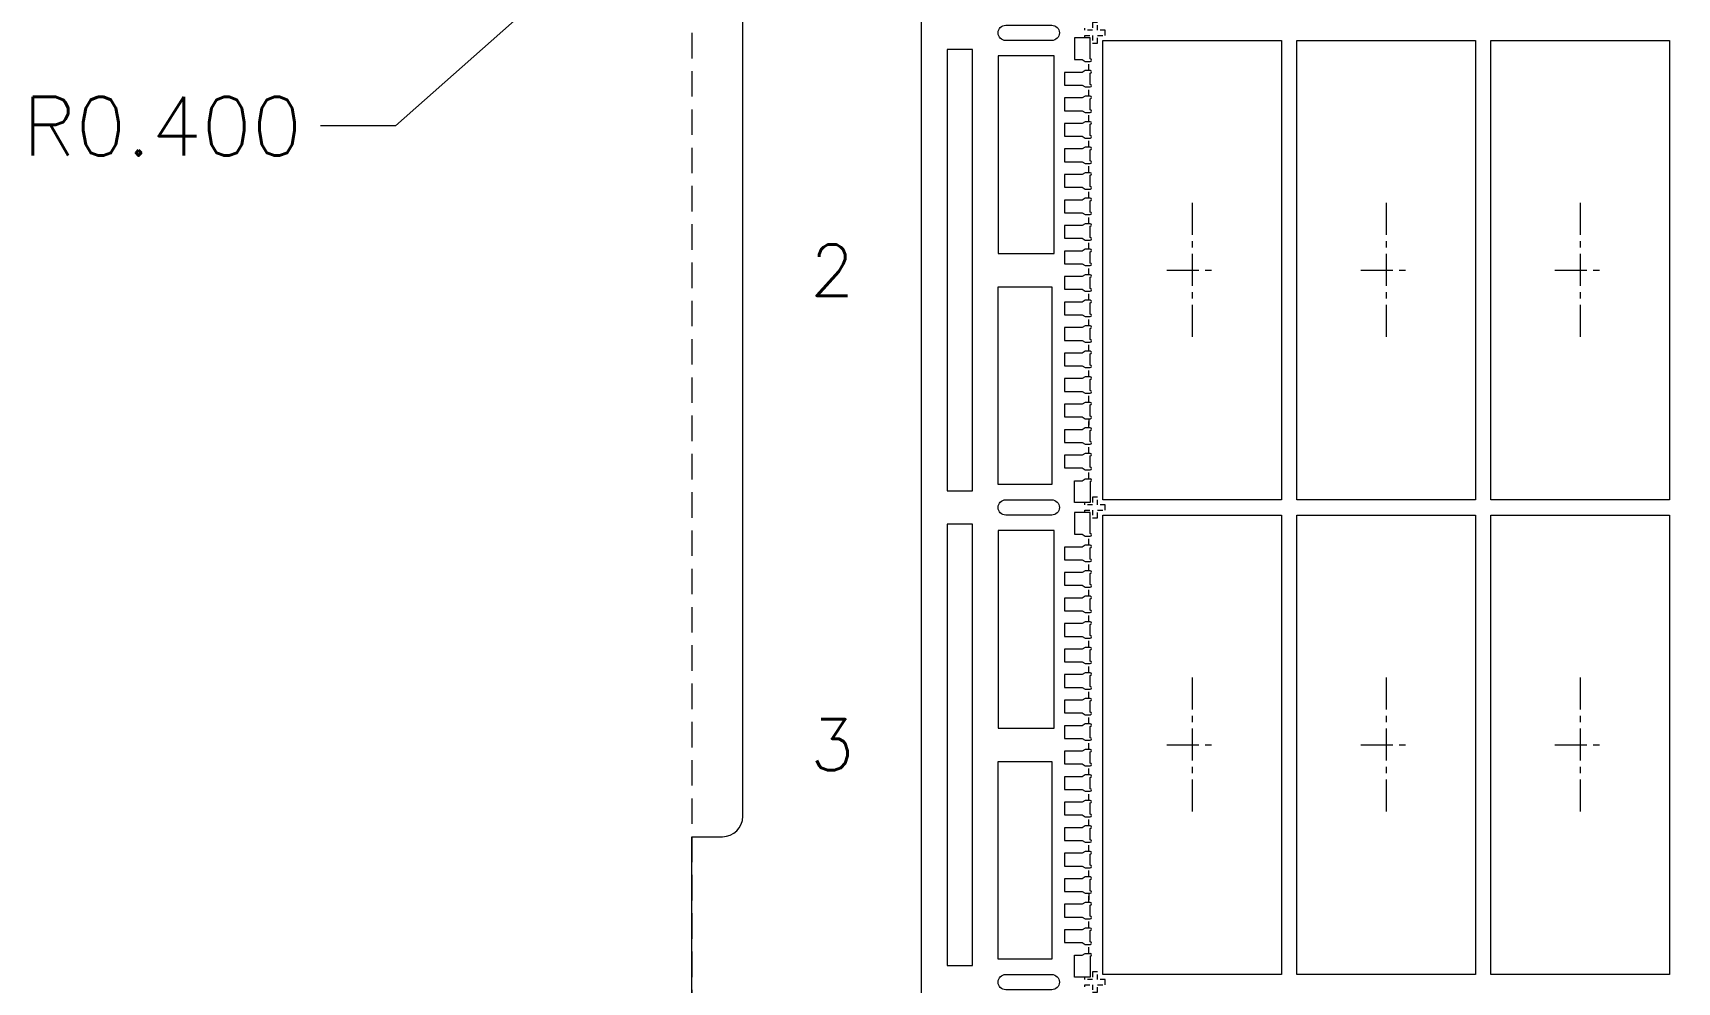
# Model space of a CAD drawing. Header units: millimetres. Extents: x -229 to -105, y -151 to 3.
# Drawn here: x -217.72 to -185.51, y -42.76 to -24.16 of the extents above; entities that cross this region are included whole.
import ezdxf

# ---------------------------------------------------------------- set-up
doc = ezdxf.new("R2010")
doc.units = ezdxf.units.MM
for name, pattern in [('CENTER', [2, 1.25, -0.25, 0.25, -0.25]), ('DASHED', [0.75, 0.5, -0.25]), ('HIDDEN', [0.375, 0.25, -0.125])]:
    doc.linetypes.add(name, pattern=pattern)
for name, color, linetype in [('1', 7, 'Continuous'), ('1D', 4, 'Continuous'), ('PKG', 2, 'Continuous'), ('中心线', 1, 'CENTER'), ('标注', 6, 'Continuous')]:
    doc.layers.add(name, color=color, linetype=linetype)
doc.layers.add('DIM', color=4, linetype='Continuous', lineweight=18)
doc.styles.add('SIMPLEX', font='SIMPLEX')
doc.styles.get("Standard").update_dxf_attribs({"font": 'SimSun.ttf'})

msp = doc.modelspace()

# ---------------------------------------------------------------- linework, layer by layer
at = {"lineweight": 0}
for p, q in [((-203.814, -39.5123, -0.0526), (-203.814, -20.3123, -0.0526)), ((-204.814, -54.9123, -0.0526), (-204.814, -39.9123, -0.0526)), ((-204.814, -39.9123, -0.0526), (-204.214, -39.9123, -0.0526)), ((-204.814, -39.9123, -0.0526), (-204.214, -39.9123, -0.0526))]:
    msp.add_line(p, q, dxfattribs=at)
at = {"lineweight": 9, "ltscale": 10, "elevation": -0.0526}
for points in [[(-197.764, -24.3123), (-198.664, -24.3123, -1), (-198.664, -24.0123), (-197.764, -24.0123, -1), (-197.764, -24.3123)], [(-197.764, -33.6123), (-198.664, -33.6123, -1), (-198.664, -33.3123), (-197.764, -33.3123, -1), (-197.764, -33.6123)], [(-197.764, -42.9123), (-198.664, -42.9123, -1), (-198.664, -42.6123), (-197.764, -42.6123, -1), (-197.764, -42.9123)]]:
    msp.add_lwpolyline(points, format="xyb", dxfattribs=at)
at = {"lineweight": 9, "elevation": -0.0526}
for points in [[(-199.814, -33.1373), (-199.314, -33.1373), (-199.314, -24.4873), (-199.814, -24.4873)], [(-199.814, -42.4373), (-199.314, -42.4373), (-199.314, -33.7873), (-199.814, -33.7873)]]:
    msp.add_lwpolyline(points, close=True, dxfattribs=at)
at = {"lineweight": 9, "ltscale": 10, "elevation": -0.0526}
for points in [[(-198.814, -24.6123), (-198.814, -28.4873), (-197.714, -28.4873), (-197.714, -24.6123)], [(-198.814, -33.0123), (-198.814, -29.1373), (-197.764, -29.1373), (-197.764, -33.0123)], [(-198.814, -33.9123), (-198.814, -37.7873), (-197.714, -37.7873), (-197.714, -33.9123)], [(-198.814, -42.3123), (-198.814, -38.4373), (-197.764, -38.4373), (-197.764, -42.3123)]]:
    msp.add_lwpolyline(points, close=True, dxfattribs=at)
at = {"lineweight": 0}
for end in [360, 0]:
    msp.add_arc((-204.214, -39.5123, -0.0526), 0.4, 270, end, dxfattribs=at)
at = {"layer": '1', "lineweight": 9}
for p, q in [((-197.314, -24.2573, -0.0526), (-197.314, -24.6873, -0.0526)), ((-197.009, -24.2573, -0.0526), (-197.314, -24.2573, -0.0526)), ((-197.314, -24.2573, -0.0526), (-197.314, -24.6723, -0.0526)), ((-197.009, -24.6723, -0.0526), (-197.009, -24.2573, -0.0526)), ((-197.314, -24.6873, -0.0526), (-197.164, -24.6873, -0.0526)), ((-197.164, -24.6873, -0.0526), (-197.107, -24.7223, -0.0526)), ((-197.107, -24.7223, -0.0526), (-197.009, -24.7223, -0.0526)), ((-197.009, -24.6723, -0.0526), (-197.009, -24.6723, -0.0526)), ((-197.314, -33.3673, -0.0526), (-197.314, -32.9373, -0.0526)), ((-197.314, -32.9373, -0.0526), (-197.164, -32.9373, -0.0526)), ((-197.314, -33.3673, -0.0526), (-197.314, -32.9523, -0.0526)), ((-197.164, -32.9373, -0.0526), (-197.107, -32.9023, -0.0526)), ((-197.107, -32.9023, -0.0526), (-197.009, -32.9023, -0.0526)), ((-197.009, -32.9523, -0.0526), (-197.009, -32.9523, -0.0526)), ((-197.009, -32.9523, -0.0526), (-197.009, -33.3673, -0.0526)), ((-197.009, -33.3673, -0.0526), (-197.314, -33.3673, -0.0526)), ((-197.314, -33.5573, -0.0526), (-197.314, -33.9873, -0.0526)), ((-197.009, -33.5573, -0.0526), (-197.314, -33.5573, -0.0526)), ((-197.314, -33.5573, -0.0526), (-197.314, -33.9723, -0.0526)), ((-197.009, -33.9723, -0.0526), (-197.009, -33.5573, -0.0526)), ((-197.314, -33.9873, -0.0526), (-197.164, -33.9873, -0.0526)), ((-197.164, -33.9873, -0.0526), (-197.107, -34.0223, -0.0526)), ((-197.107, -34.0223, -0.0526), (-197.009, -34.0223, -0.0526)), ((-197.009, -33.9723, -0.0526), (-197.009, -33.9723, -0.0526)), ((-204.814, -54.9123, -0.0526), (-204.814, -39.9123, -0.0526)), ((-197.314, -42.6673, -0.0526), (-197.314, -42.2373, -0.0526)), ((-197.314, -42.2373, -0.0526), (-197.164, -42.2373, -0.0526)), ((-197.314, -42.6673, -0.0526), (-197.314, -42.2523, -0.0526)), ((-197.164, -42.2373, -0.0526), (-197.107, -42.2023, -0.0526)), ((-197.107, -42.2023, -0.0526), (-197.009, -42.2023, -0.0526)), ((-197.009, -42.2523, -0.0526), (-197.009, -42.2523, -0.0526)), ((-197.009, -42.2523, -0.0526), (-197.009, -42.6673, -0.0526)), ((-197.009, -42.6673, -0.0526), (-197.314, -42.6673, -0.0526))]:
    msp.add_line(p, q, dxfattribs=at)
at = {"layer": '1', "color": 0, "lineweight": 9}
for p, q in [((-197.514, -24.9373, -0.0526), (-197.514, -25.1873, -0.0526)), ((-197.164, -24.9373, -0.0526), (-197.514, -24.9373, -0.0526)), ((-197.107, -24.9023, -0.0526), (-197.164, -24.9373, -0.0526)), ((-197.009, -24.9023, -0.0526), (-197.107, -24.9023, -0.0526)), ((-197.009, -25.1723, -0.0526), (-197.009, -24.9523, -0.0526)), ((-197.514, -25.1873, -0.0526), (-197.164, -25.1873, -0.0526)), ((-197.514, -25.4373, -0.0526), (-197.514, -25.6873, -0.0526)), ((-197.164, -25.4373, -0.0526), (-197.514, -25.4373, -0.0526)), ((-197.164, -25.1873, -0.0526), (-197.107, -25.2223, -0.0526)), ((-197.107, -25.4023, -0.0526), (-197.164, -25.4373, -0.0526)), ((-197.107, -25.2223, -0.0526), (-197.009, -25.2223, -0.0526)), ((-197.009, -25.4023, -0.0526), (-197.107, -25.4023, -0.0526)), ((-197.514, -25.6873, -0.0526), (-197.164, -25.6873, -0.0526)), ((-197.164, -25.6873, -0.0526), (-197.107, -25.7223, -0.0526)), ((-197.107, -25.7223, -0.0526), (-197.009, -25.7223, -0.0526)), ((-197.009, -25.6723, -0.0526), (-197.009, -25.4523, -0.0526)), ((-197.514, -25.9373, -0.0526), (-197.514, -26.1873, -0.0526)), ((-197.164, -25.9373, -0.0526), (-197.514, -25.9373, -0.0526)), ((-197.107, -25.9023, -0.0526), (-197.164, -25.9373, -0.0526)), ((-197.009, -25.9023, -0.0526), (-197.107, -25.9023, -0.0526)), ((-197.009, -26.1723, -0.0526), (-197.009, -25.9523, -0.0526)), ((-197.514, -26.1873, -0.0526), (-197.164, -26.1873, -0.0526)), ((-197.164, -26.1873, -0.0526), (-197.107, -26.2223, -0.0526)), ((-197.107, -26.4023, -0.0526), (-197.164, -26.4373, -0.0526)), ((-197.107, -26.2223, -0.0526), (-197.009, -26.2223, -0.0526)), ((-197.009, -26.4023, -0.0526), (-197.107, -26.4023, -0.0526)), ((-197.514, -26.4373, -0.0526), (-197.514, -26.6873, -0.0526)), ((-197.164, -26.4373, -0.0526), (-197.514, -26.4373, -0.0526)), ((-197.514, -26.6873, -0.0526), (-197.164, -26.6873, -0.0526)), ((-197.164, -26.6873, -0.0526), (-197.107, -26.7223, -0.0526)), ((-197.107, -26.7223, -0.0526), (-197.009, -26.7223, -0.0526)), ((-197.009, -26.6723, -0.0526), (-197.009, -26.4523, -0.0526)), ((-197.514, -26.9373, -0.0526), (-197.514, -27.1873, -0.0526)), ((-197.164, -26.9373, -0.0526), (-197.514, -26.9373, -0.0526)), ((-197.107, -26.9023, -0.0526), (-197.164, -26.9373, -0.0526)), ((-197.009, -26.9023, -0.0526), (-197.107, -26.9023, -0.0526)), ((-197.009, -27.1723, -0.0526), (-197.009, -26.9523, -0.0526)), ((-197.514, -27.1873, -0.0526), (-197.164, -27.1873, -0.0526)), ((-197.164, -27.1873, -0.0526), (-197.107, -27.2223, -0.0526)), ((-197.107, -27.2223, -0.0526), (-197.009, -27.2223, -0.0526)), ((-197.514, -27.4373, -0.0526), (-197.514, -27.6873, -0.0526)), ((-197.164, -27.4373, -0.0526), (-197.514, -27.4373, -0.0526)), ((-197.514, -27.6873, -0.0526), (-197.164, -27.6873, -0.0526)), ((-197.107, -27.4023, -0.0526), (-197.164, -27.4373, -0.0526)), ((-197.164, -27.6873, -0.0526), (-197.107, -27.7223, -0.0526)), ((-197.009, -27.4023, -0.0526), (-197.107, -27.4023, -0.0526)), ((-197.009, -27.6723, -0.0526), (-197.009, -27.4523, -0.0526)), ((-197.514, -27.9373, -0.0526), (-197.514, -28.1873, -0.0526)), ((-197.164, -27.9373, -0.0526), (-197.514, -27.9373, -0.0526)), ((-197.107, -27.9023, -0.0526), (-197.164, -27.9373, -0.0526)), ((-197.107, -27.7223, -0.0526), (-197.009, -27.7223, -0.0526)), ((-197.009, -27.9023, -0.0526), (-197.107, -27.9023, -0.0526)), ((-197.009, -28.1723, -0.0526), (-197.009, -27.9523, -0.0526)), ((-197.514, -28.1873, -0.0526), (-197.164, -28.1873, -0.0526)), ((-197.164, -28.1873, -0.0526), (-197.107, -28.2223, -0.0526)), ((-197.107, -28.2223, -0.0526), (-197.009, -28.2223, -0.0526)), ((-197.514, -28.4373, -0.0526), (-197.514, -28.6873, -0.0526)), ((-197.164, -28.4373, -0.0526), (-197.514, -28.4373, -0.0526)), ((-197.107, -28.4023, -0.0526), (-197.164, -28.4373, -0.0526)), ((-197.009, -28.4023, -0.0526), (-197.107, -28.4023, -0.0526)), ((-197.009, -28.6723, -0.0526), (-197.009, -28.4523, -0.0526)), ((-197.514, -28.6873, -0.0526), (-197.164, -28.6873, -0.0526)), ((-197.514, -28.9373, -0.0526), (-197.514, -29.1873, -0.0526)), ((-197.164, -28.9373, -0.0526), (-197.514, -28.9373, -0.0526)), ((-197.164, -28.6873, -0.0526), (-197.107, -28.7223, -0.0526)), ((-197.107, -28.9023, -0.0526), (-197.164, -28.9373, -0.0526)), ((-197.107, -28.7223, -0.0526), (-197.009, -28.7223, -0.0526)), ((-197.009, -28.9023, -0.0526), (-197.107, -28.9023, -0.0526)), ((-197.009, -29.1723, -0.0526), (-197.009, -28.9523, -0.0526)), ((-197.514, -29.1873, -0.0526), (-197.164, -29.1873, -0.0526)), ((-197.164, -29.1873, -0.0526), (-197.107, -29.2223, -0.0526)), ((-197.107, -29.2223, -0.0526), (-197.009, -29.2223, -0.0526)), ((-197.514, -29.4373, -0.0526), (-197.514, -29.6873, -0.0526)), ((-197.164, -29.4373, -0.0526), (-197.514, -29.4373, -0.0526)), ((-197.107, -29.4023, -0.0526), (-197.164, -29.4373, -0.0526)), ((-197.009, -29.4023, -0.0526), (-197.107, -29.4023, -0.0526)), ((-197.009, -29.6723, -0.0526), (-197.009, -29.4523, -0.0526)), ((-197.514, -29.6873, -0.0526), (-197.164, -29.6873, -0.0526)), ((-197.514, -29.9373, -0.0526), (-197.514, -30.1873, -0.0526)), ((-197.164, -29.9373, -0.0526), (-197.514, -29.9373, -0.0526)), ((-197.164, -29.6873, -0.0526), (-197.107, -29.7223, -0.0526)), ((-197.107, -29.9023, -0.0526), (-197.164, -29.9373, -0.0526)), ((-197.107, -29.7223, -0.0526), (-197.009, -29.7223, -0.0526)), ((-197.009, -29.9023, -0.0526), (-197.107, -29.9023, -0.0526)), ((-197.514, -30.1873, -0.0526), (-197.164, -30.1873, -0.0526)), ((-197.164, -30.1873, -0.0526), (-197.107, -30.2223, -0.0526)), ((-197.107, -30.2223, -0.0526), (-197.009, -30.2223, -0.0526)), ((-197.009, -30.1723, -0.0526), (-197.009, -29.9523, -0.0526)), ((-197.514, -30.4373, -0.0526), (-197.514, -30.6873, -0.0526)), ((-197.164, -30.4373, -0.0526), (-197.514, -30.4373, -0.0526)), ((-197.107, -30.4023, -0.0526), (-197.164, -30.4373, -0.0526)), ((-197.009, -30.4023, -0.0526), (-197.107, -30.4023, -0.0526)), ((-197.009, -30.6723, -0.0526), (-197.009, -30.4523, -0.0526)), ((-197.514, -30.6873, -0.0526), (-197.164, -30.6873, -0.0526)), ((-197.164, -30.6873, -0.0526), (-197.107, -30.7223, -0.0526)), ((-197.107, -30.9023, -0.0526), (-197.164, -30.9373, -0.0526)), ((-197.107, -30.7223, -0.0526), (-197.009, -30.7223, -0.0526)), ((-197.009, -30.9023, -0.0526), (-197.107, -30.9023, -0.0526)), ((-197.514, -30.9373, -0.0526), (-197.514, -31.1873, -0.0526)), ((-197.164, -30.9373, -0.0526), (-197.514, -30.9373, -0.0526)), ((-197.514, -31.1873, -0.0526), (-197.164, -31.1873, -0.0526)), ((-197.164, -31.1873, -0.0526), (-197.107, -31.2223, -0.0526)), ((-197.107, -31.2223, -0.0526), (-197.009, -31.2223, -0.0526)), ((-197.009, -31.1723, -0.0526), (-197.009, -30.9523, -0.0526)), ((-197.514, -31.4373, -0.0526), (-197.514, -31.6873, -0.0526)), ((-197.164, -31.4373, -0.0526), (-197.514, -31.4373, -0.0526)), ((-197.107, -31.4023, -0.0526), (-197.164, -31.4373, -0.0526)), ((-197.009, -31.4023, -0.0526), (-197.107, -31.4023, -0.0526)), ((-197.009, -31.6723, -0.0526), (-197.009, -31.4523, -0.0526)), ((-197.514, -31.6873, -0.0526), (-197.164, -31.6873, -0.0526)), ((-197.164, -31.6873, -0.0526), (-197.107, -31.7223, -0.0526)), ((-197.107, -31.7223, -0.0526), (-197.009, -31.7223, -0.0526)), ((-197.514, -31.9373, -0.0526), (-197.514, -32.1873, -0.0526)), ((-197.164, -31.9373, -0.0526), (-197.514, -31.9373, -0.0526)), ((-197.514, -32.1873, -0.0526), (-197.164, -32.1873, -0.0526)), ((-197.107, -31.9023, -0.0526), (-197.164, -31.9373, -0.0526)), ((-197.164, -32.1873, -0.0526), (-197.107, -32.2223, -0.0526)), ((-197.009, -31.9023, -0.0526), (-197.107, -31.9023, -0.0526)), ((-197.009, -32.1723, -0.0526), (-197.009, -31.9523, -0.0526)), ((-197.514, -32.4373, -0.0526), (-197.514, -32.6873, -0.0526)), ((-197.164, -32.4373, -0.0526), (-197.514, -32.4373, -0.0526)), ((-197.107, -32.4023, -0.0526), (-197.164, -32.4373, -0.0526)), ((-197.107, -32.2223, -0.0526), (-197.009, -32.2223, -0.0526)), ((-197.009, -32.4023, -0.0526), (-197.107, -32.4023, -0.0526)), ((-197.009, -32.6723, -0.0526), (-197.009, -32.4523, -0.0526)), ((-197.514, -32.6873, -0.0526), (-197.164, -32.6873, -0.0526)), ((-197.164, -32.6873, -0.0526), (-197.107, -32.7223, -0.0526)), ((-197.107, -32.7223, -0.0526), (-197.009, -32.7223, -0.0526)), ((-197.514, -34.2373, -0.0526), (-197.514, -34.4873, -0.0526)), ((-197.164, -34.2373, -0.0526), (-197.514, -34.2373, -0.0526)), ((-197.107, -34.2023, -0.0526), (-197.164, -34.2373, -0.0526)), ((-197.009, -34.2023, -0.0526), (-197.107, -34.2023, -0.0526)), ((-197.009, -34.4723, -0.0526), (-197.009, -34.2523, -0.0526)), ((-197.514, -34.4873, -0.0526), (-197.164, -34.4873, -0.0526)), ((-197.514, -34.7373, -0.0526), (-197.514, -34.9873, -0.0526)), ((-197.164, -34.7373, -0.0526), (-197.514, -34.7373, -0.0526)), ((-197.164, -34.4873, -0.0526), (-197.107, -34.5223, -0.0526)), ((-197.107, -34.7023, -0.0526), (-197.164, -34.7373, -0.0526)), ((-197.107, -34.5223, -0.0526), (-197.009, -34.5223, -0.0526)), ((-197.009, -34.7023, -0.0526), (-197.107, -34.7023, -0.0526)), ((-197.009, -34.9723, -0.0526), (-197.009, -34.7523, -0.0526)), ((-197.514, -34.9873, -0.0526), (-197.164, -34.9873, -0.0526)), ((-197.164, -34.9873, -0.0526), (-197.107, -35.0223, -0.0526)), ((-197.107, -35.0223, -0.0526), (-197.009, -35.0223, -0.0526)), ((-197.514, -35.2373, -0.0526), (-197.514, -35.4873, -0.0526)), ((-197.164, -35.2373, -0.0526), (-197.514, -35.2373, -0.0526)), ((-197.107, -35.2023, -0.0526), (-197.164, -35.2373, -0.0526)), ((-197.009, -35.2023, -0.0526), (-197.107, -35.2023, -0.0526)), ((-197.009, -35.4723, -0.0526), (-197.009, -35.2523, -0.0526)), ((-197.514, -35.4873, -0.0526), (-197.164, -35.4873, -0.0526)), ((-197.514, -35.7373, -0.0526), (-197.514, -35.9873, -0.0526)), ((-197.164, -35.7373, -0.0526), (-197.514, -35.7373, -0.0526)), ((-197.164, -35.4873, -0.0526), (-197.107, -35.5223, -0.0526)), ((-197.107, -35.7023, -0.0526), (-197.164, -35.7373, -0.0526)), ((-197.107, -35.5223, -0.0526), (-197.009, -35.5223, -0.0526)), ((-197.009, -35.7023, -0.0526), (-197.107, -35.7023, -0.0526)), ((-197.514, -35.9873, -0.0526), (-197.164, -35.9873, -0.0526)), ((-197.164, -35.9873, -0.0526), (-197.107, -36.0223, -0.0526)), ((-197.107, -36.0223, -0.0526), (-197.009, -36.0223, -0.0526)), ((-197.009, -35.9723, -0.0526), (-197.009, -35.7523, -0.0526)), ((-197.514, -36.2373, -0.0526), (-197.514, -36.4873, -0.0526)), ((-197.164, -36.2373, -0.0526), (-197.514, -36.2373, -0.0526)), ((-197.107, -36.2023, -0.0526), (-197.164, -36.2373, -0.0526)), ((-197.009, -36.2023, -0.0526), (-197.107, -36.2023, -0.0526)), ((-197.009, -36.4723, -0.0526), (-197.009, -36.2523, -0.0526)), ((-197.514, -36.4873, -0.0526), (-197.164, -36.4873, -0.0526)), ((-197.164, -36.4873, -0.0526), (-197.107, -36.5223, -0.0526)), ((-197.107, -36.7023, -0.0526), (-197.164, -36.7373, -0.0526)), ((-197.107, -36.5223, -0.0526), (-197.009, -36.5223, -0.0526)), ((-197.009, -36.7023, -0.0526), (-197.107, -36.7023, -0.0526)), ((-197.514, -36.7373, -0.0526), (-197.514, -36.9873, -0.0526)), ((-197.164, -36.7373, -0.0526), (-197.514, -36.7373, -0.0526)), ((-197.514, -36.9873, -0.0526), (-197.164, -36.9873, -0.0526)), ((-197.164, -36.9873, -0.0526), (-197.107, -37.0223, -0.0526)), ((-197.107, -37.0223, -0.0526), (-197.009, -37.0223, -0.0526)), ((-197.009, -36.9723, -0.0526), (-197.009, -36.7523, -0.0526)), ((-197.514, -37.2373, -0.0526), (-197.514, -37.4873, -0.0526)), ((-197.164, -37.2373, -0.0526), (-197.514, -37.2373, -0.0526)), ((-197.107, -37.2023, -0.0526), (-197.164, -37.2373, -0.0526)), ((-197.009, -37.2023, -0.0526), (-197.107, -37.2023, -0.0526)), ((-197.009, -37.4723, -0.0526), (-197.009, -37.2523, -0.0526)), ((-197.514, -37.4873, -0.0526), (-197.164, -37.4873, -0.0526)), ((-197.164, -37.4873, -0.0526), (-197.107, -37.5223, -0.0526)), ((-197.107, -37.5223, -0.0526), (-197.009, -37.5223, -0.0526)), ((-197.514, -37.7373, -0.0526), (-197.514, -37.9873, -0.0526)), ((-197.164, -37.7373, -0.0526), (-197.514, -37.7373, -0.0526)), ((-197.514, -37.9873, -0.0526), (-197.164, -37.9873, -0.0526)), ((-197.107, -37.7023, -0.0526), (-197.164, -37.7373, -0.0526)), ((-197.164, -37.9873, -0.0526), (-197.107, -38.0223, -0.0526)), ((-197.009, -37.7023, -0.0526), (-197.107, -37.7023, -0.0526)), ((-197.009, -37.9723, -0.0526), (-197.009, -37.7523, -0.0526)), ((-197.514, -38.2373, -0.0526), (-197.514, -38.4873, -0.0526)), ((-197.164, -38.2373, -0.0526), (-197.514, -38.2373, -0.0526)), ((-197.107, -38.2023, -0.0526), (-197.164, -38.2373, -0.0526)), ((-197.107, -38.0223, -0.0526), (-197.009, -38.0223, -0.0526)), ((-197.009, -38.2023, -0.0526), (-197.107, -38.2023, -0.0526)), ((-197.009, -38.4723, -0.0526), (-197.009, -38.2523, -0.0526)), ((-197.514, -38.4873, -0.0526), (-197.164, -38.4873, -0.0526)), ((-197.164, -38.4873, -0.0526), (-197.107, -38.5223, -0.0526)), ((-197.107, -38.5223, -0.0526), (-197.009, -38.5223, -0.0526)), ((-197.514, -38.7373, -0.0526), (-197.514, -38.9873, -0.0526)), ((-197.164, -38.7373, -0.0526), (-197.514, -38.7373, -0.0526)), ((-197.107, -38.7023, -0.0526), (-197.164, -38.7373, -0.0526)), ((-197.009, -38.7023, -0.0526), (-197.107, -38.7023, -0.0526)), ((-197.009, -38.9723, -0.0526), (-197.009, -38.7523, -0.0526)), ((-197.514, -38.9873, -0.0526), (-197.164, -38.9873, -0.0526)), ((-197.514, -39.2373, -0.0526), (-197.514, -39.4873, -0.0526)), ((-197.164, -39.2373, -0.0526), (-197.514, -39.2373, -0.0526)), ((-197.164, -38.9873, -0.0526), (-197.107, -39.0223, -0.0526)), ((-197.107, -39.2023, -0.0526), (-197.164, -39.2373, -0.0526)), ((-197.107, -39.0223, -0.0526), (-197.009, -39.0223, -0.0526)), ((-197.009, -39.2023, -0.0526), (-197.107, -39.2023, -0.0526)), ((-197.009, -39.4723, -0.0526), (-197.009, -39.2523, -0.0526)), ((-197.514, -39.4873, -0.0526), (-197.164, -39.4873, -0.0526)), ((-197.164, -39.4873, -0.0526), (-197.107, -39.5223, -0.0526)), ((-197.107, -39.5223, -0.0526), (-197.009, -39.5223, -0.0526)), ((-197.514, -39.7373, -0.0526), (-197.514, -39.9873, -0.0526)), ((-197.164, -39.7373, -0.0526), (-197.514, -39.7373, -0.0526)), ((-197.107, -39.7023, -0.0526), (-197.164, -39.7373, -0.0526)), ((-197.009, -39.7023, -0.0526), (-197.107, -39.7023, -0.0526)), ((-197.009, -39.9723, -0.0526), (-197.009, -39.7523, -0.0526)), ((-197.514, -39.9873, -0.0526), (-197.164, -39.9873, -0.0526)), ((-197.514, -40.2373, -0.0526), (-197.514, -40.4873, -0.0526)), ((-197.164, -40.2373, -0.0526), (-197.514, -40.2373, -0.0526)), ((-197.164, -39.9873, -0.0526), (-197.107, -40.0223, -0.0526)), ((-197.107, -40.2023, -0.0526), (-197.164, -40.2373, -0.0526)), ((-197.107, -40.0223, -0.0526), (-197.009, -40.0223, -0.0526)), ((-197.009, -40.2023, -0.0526), (-197.107, -40.2023, -0.0526)), ((-197.009, -40.4723, -0.0526), (-197.009, -40.2523, -0.0526)), ((-197.514, -40.4873, -0.0526), (-197.164, -40.4873, -0.0526)), ((-197.164, -40.4873, -0.0526), (-197.107, -40.5223, -0.0526)), ((-197.107, -40.5223, -0.0526), (-197.009, -40.5223, -0.0526)), ((-197.514, -40.7373, -0.0526), (-197.514, -40.9873, -0.0526)), ((-197.164, -40.7373, -0.0526), (-197.514, -40.7373, -0.0526)), ((-197.107, -40.7023, -0.0526), (-197.164, -40.7373, -0.0526)), ((-197.009, -40.7023, -0.0526), (-197.107, -40.7023, -0.0526)), ((-197.009, -40.9723, -0.0526), (-197.009, -40.7523, -0.0526)), ((-197.514, -40.9873, -0.0526), (-197.164, -40.9873, -0.0526)), ((-197.164, -40.9873, -0.0526), (-197.107, -41.0223, -0.0526)), ((-197.107, -41.2023, -0.0526), (-197.164, -41.2373, -0.0526)), ((-197.107, -41.0223, -0.0526), (-197.009, -41.0223, -0.0526)), ((-197.009, -41.2023, -0.0526), (-197.107, -41.2023, -0.0526)), ((-197.514, -41.2373, -0.0526), (-197.514, -41.4873, -0.0526)), ((-197.164, -41.2373, -0.0526), (-197.514, -41.2373, -0.0526)), ((-197.514, -41.4873, -0.0526), (-197.164, -41.4873, -0.0526)), ((-197.164, -41.4873, -0.0526), (-197.107, -41.5223, -0.0526)), ((-197.107, -41.5223, -0.0526), (-197.009, -41.5223, -0.0526)), ((-197.009, -41.4723, -0.0526), (-197.009, -41.2523, -0.0526)), ((-197.514, -41.7373, -0.0526), (-197.514, -41.9873, -0.0526)), ((-197.164, -41.7373, -0.0526), (-197.514, -41.7373, -0.0526)), ((-197.107, -41.7023, -0.0526), (-197.164, -41.7373, -0.0526)), ((-197.009, -41.7023, -0.0526), (-197.107, -41.7023, -0.0526)), ((-197.009, -41.9723, -0.0526), (-197.009, -41.7523, -0.0526)), ((-197.514, -41.9873, -0.0526), (-197.164, -41.9873, -0.0526)), ((-197.164, -41.9873, -0.0526), (-197.107, -42.0223, -0.0526)), ((-197.107, -42.0223, -0.0526), (-197.009, -42.0223, -0.0526))]:
    msp.add_line(p, q, dxfattribs=at)
at = {"layer": '1', "lineweight": 9}
for centre in [(-197.009, -24.6973, -0.0526), (-197.009, -32.9273, -0.0526), (-197.009, -33.9973, -0.0526), (-197.009, -42.2273, -0.0526)]:
    msp.add_arc(centre, 0.025, 270, 90, dxfattribs=at)
at = {"layer": '1', "color": 0, "lineweight": 9}
for centre in [(-197.009, -24.9273, -0.0526), (-197.009, -25.1973, -0.0526), (-197.009, -25.4273, -0.0526), (-197.009, -25.6973, -0.0526), (-197.009, -25.9273, -0.0526), (-197.009, -26.1973, -0.0526), (-197.009, -26.4273, -0.0526), (-197.009, -26.6973, -0.0526), (-197.009, -26.9273, -0.0526), (-197.009, -27.1973, -0.0526), (-197.009, -27.4273, -0.0526), (-197.009, -27.6973, -0.0526), (-197.009, -27.9273, -0.0526), (-197.009, -28.1973, -0.0526), (-197.009, -28.4273, -0.0526), (-197.009, -28.6973, -0.0526), (-197.009, -28.9273, -0.0526), (-197.009, -29.1973, -0.0526), (-197.009, -29.4273, -0.0526), (-197.009, -29.6973, -0.0526), (-197.009, -29.9273, -0.0526), (-197.009, -30.1973, -0.0526), (-197.009, -30.4273, -0.0526), (-197.009, -30.6973, -0.0526), (-197.009, -30.9273, -0.0526), (-197.009, -31.1973, -0.0526), (-197.009, -31.4273, -0.0526), (-197.009, -31.6973, -0.0526), (-197.009, -31.9273, -0.0526), (-197.009, -32.1973, -0.0526), (-197.009, -32.4273, -0.0526), (-197.009, -32.6973, -0.0526), (-197.009, -34.2273, -0.0526), (-197.009, -34.4973, -0.0526), (-197.009, -34.7273, -0.0526), (-197.009, -34.9973, -0.0526), (-197.009, -35.2273, -0.0526), (-197.009, -35.4973, -0.0526), (-197.009, -35.7273, -0.0526), (-197.009, -35.9973, -0.0526), (-197.009, -36.2273, -0.0526), (-197.009, -36.4973, -0.0526), (-197.009, -36.7273, -0.0526), (-197.009, -36.9973, -0.0526), (-197.009, -37.2273, -0.0526), (-197.009, -37.4973, -0.0526), (-197.009, -37.7273, -0.0526), (-197.009, -37.9973, -0.0526), (-197.009, -38.2273, -0.0526), (-197.009, -38.4973, -0.0526), (-197.009, -38.7273, -0.0526), (-197.009, -38.9973, -0.0526), (-197.009, -39.2273, -0.0526), (-197.009, -39.4973, -0.0526), (-197.009, -39.7273, -0.0526), (-197.009, -39.9973, -0.0526), (-197.009, -40.2273, -0.0526), (-197.009, -40.4973, -0.0526), (-197.009, -40.7273, -0.0526), (-197.009, -40.9973, -0.0526), (-197.009, -41.2273, -0.0526), (-197.009, -41.4973, -0.0526), (-197.009, -41.7273, -0.0526), (-197.009, -41.9973, -0.0526)]:
    msp.add_arc(centre, 0.025, 270, 90, dxfattribs=at)
at = {"layer": '1D', "color": 1, "lineweight": 9, "elevation": -0.0526}
msp.add_lwpolyline([(-128.314, -82.4123), (-200.314, -82.4123), (-200.314, -12.4123), (-128.314, -12.4123)], dxfattribs=at)
at = {"layer": '1D', "color": 4, "linetype": 'HIDDEN', "lineweight": 9, "ltscale": 0.2, "elevation": -0.0526}
for points in [[(-197.114, -24.2573), (-197.114, -24.2123), (-196.964, -24.2123), (-196.964, -24.3623), (-196.864, -24.3623), (-196.864, -24.3623), (-196.864, -24.2123), (-196.714, -24.2123), (-196.714, -24.1123), (-196.864, -24.1123), (-196.864, -23.9623), (-196.964, -23.9623), (-196.964, -24.1123), (-197.114, -24.1123), (-197.114, -24.0673)], [(-197.114, -33.5573), (-197.114, -33.5123), (-196.964, -33.5123), (-196.964, -33.6623), (-196.864, -33.6623), (-196.864, -33.6623), (-196.864, -33.5123), (-196.714, -33.5123), (-196.714, -33.4123), (-196.864, -33.4123), (-196.864, -33.2623), (-196.964, -33.2623), (-196.964, -33.4123), (-197.114, -33.4123), (-197.114, -33.3673)], [(-197.114, -42.8573), (-197.114, -42.8123), (-196.964, -42.8123), (-196.964, -42.9623), (-196.864, -42.9623), (-196.864, -42.9623), (-196.864, -42.8123), (-196.714, -42.8123), (-196.714, -42.7123), (-196.864, -42.7123), (-196.864, -42.5623), (-196.964, -42.5623), (-196.964, -42.7123), (-197.114, -42.7123), (-197.114, -42.6673)]]:
    msp.add_lwpolyline(points, dxfattribs=at)
at = {"layer": '1D', "color": 4, "linetype": 'HIDDEN', "lineweight": 9, "ltscale": 0.5, "elevation": -0.0526}
for points in [[(-197.034, -24.9023), (-197.034, -24.7223)], [(-197.034, -25.4023), (-197.034, -25.2223)], [(-197.034, -25.9023), (-197.034, -25.7223)], [(-197.034, -26.4023), (-197.034, -26.2223)], [(-197.034, -26.9023), (-197.034, -26.7223)], [(-197.034, -27.4023), (-197.034, -27.2223)], [(-197.034, -27.9023), (-197.034, -27.7223)], [(-197.034, -28.4023), (-197.034, -28.2223)], [(-197.034, -28.9023), (-197.034, -28.7223)], [(-197.034, -29.4023), (-197.034, -29.2223)], [(-197.034, -29.9023), (-197.034, -29.7223)], [(-197.034, -30.4023), (-197.034, -30.2223)], [(-197.034, -30.9023), (-197.034, -30.7223)], [(-197.034, -31.4023), (-197.034, -31.2223)], [(-197.034, -32.4023), (-197.034, -32.2223)], [(-197.034, -32.9023), (-197.034, -32.7223)], [(-197.034, -34.2023), (-197.034, -34.0223)], [(-197.034, -34.7023), (-197.034, -34.5223)], [(-197.034, -35.2023), (-197.034, -35.0223)], [(-197.034, -35.7023), (-197.034, -35.5223)], [(-197.034, -36.2023), (-197.034, -36.0223)], [(-197.034, -36.7023), (-197.034, -36.5223)], [(-197.034, -37.2023), (-197.034, -37.0223)], [(-197.034, -37.7023), (-197.034, -37.5223)], [(-197.034, -38.2023), (-197.034, -38.0223)], [(-197.034, -38.7023), (-197.034, -38.5223)], [(-197.034, -39.2023), (-197.034, -39.0223)], [(-197.034, -39.7023), (-197.034, -39.5223)], [(-197.034, -40.2023), (-197.034, -40.0223)], [(-197.034, -40.7023), (-197.034, -40.5223)], [(-197.034, -41.7023), (-197.034, -41.5223)], [(-197.034, -42.2023), (-197.034, -42.0223)]]:
    msp.add_lwpolyline(points, dxfattribs=at)
for points in [[(-197.034, -31.7223), (-197.034, -31.9023)], [(-197.034, -41.0223), (-197.034, -41.2023)]]:
    msp.add_lwpolyline(points, close=True, dxfattribs=at)
at = {"layer": 'DIM', "lineweight": 9}
for p, q in [((-205.0748, -21.0748, -0.0526), (-210.6175, -25.9842, -0.0526)), ((-210.6175, -25.9842, -0.0526), (-212.0863, -25.9842, -0.0526))]:
    msp.add_line(p, q, dxfattribs=at)
at = {"layer": 'PKG', "linetype": 'Continuous', "lineweight": 9, "elevation": -0.0526}
for points in [[(-196.764, -33.3123), (-196.764, -24.3123), (-193.264, -24.3123), (-193.264, -33.3123)], [(-192.964, -33.3123), (-192.964, -24.3123), (-189.464, -24.3123), (-189.464, -33.3123)], [(-189.164, -33.3123), (-189.164, -24.3123), (-185.664, -24.3123), (-185.664, -33.3123)], [(-196.764, -42.6123), (-196.764, -33.6123), (-193.264, -33.6123), (-193.264, -42.6123)], [(-192.964, -42.6123), (-192.964, -33.6123), (-189.464, -33.6123), (-189.464, -42.6123)], [(-189.164, -42.6123), (-189.164, -33.6123), (-185.664, -33.6123), (-185.664, -42.6123)]]:
    msp.add_lwpolyline(points, close=True, dxfattribs=at)
at = {"layer": '中心线', "lineweight": 9, "ltscale": 0.5}
for p, q in [((-195.014, -27.4923, -0.0526), (-195.014, -30.1323, -0.0526)), ((-191.214, -27.4923, -0.0526), (-191.214, -30.1323, -0.0526)), ((-187.414, -27.4923, -0.0526), (-187.414, -30.1323, -0.0526)), ((-195.509, -28.8123, -0.0526), (-194.519, -28.8123, -0.0526)), ((-191.709, -28.8123, -0.0526), (-190.719, -28.8123, -0.0526)), ((-187.909, -28.8123, -0.0526), (-186.919, -28.8123, -0.0526)), ((-195.014, -36.7923, -0.0526), (-195.014, -39.4323, -0.0526)), ((-191.214, -36.7923, -0.0526), (-191.214, -39.4323, -0.0526)), ((-187.414, -36.7923, -0.0526), (-187.414, -39.4323, -0.0526)), ((-195.509, -38.1123, -0.0526), (-194.519, -38.1123, -0.0526)), ((-191.709, -38.1123, -0.0526), (-190.719, -38.1123, -0.0526)), ((-187.909, -38.1123, -0.0526), (-186.919, -38.1123, -0.0526))]:
    msp.add_line(p, q, dxfattribs=at)
at = {"layer": '标注', "linetype": 'DASHED', "lineweight": 5}
msp.add_line((-204.814, -11.4123, -0.0526), (-204.814, -83.4123, -0.0526), dxfattribs=at)

# ---------------------------------------------------------------- texts
at = {"layer": 'DIM', "lineweight": 9, "insert": (-212.4453, -26.5681, -0.0526), "char_height": 1.15, "width": 0.785008, "attachment_point": 9, "style": 'SIMPLEX'}
msp.add_mtext('\\A1;R0.400', dxfattribs=at)
at = {"layer": 'DIM', "lineweight": 9, "char_height": 1, "attachment_point": 5}
for s, insert in [('{\\Fsimplex|c134;2}', (-202.064, -28.8123, -0.0526)), ('{\\Fsimplex|c134;3}', (-202.064, -38.1123, -0.0526))]:
    msp.add_mtext(s, dxfattribs=dict(at, insert=insert))

doc.saveas('drawing.dxf')
